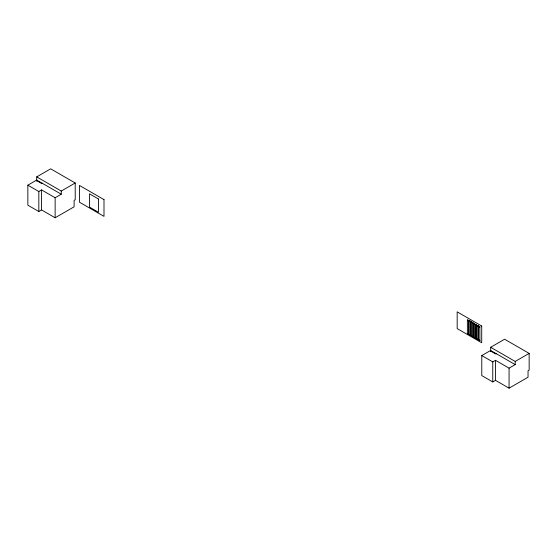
<?xml version="1.0" encoding="UTF-8"?>
<svg xmlns="http://www.w3.org/2000/svg" width="557" height="557" viewBox="0 0 557 557"><rect width="100%" height="100%" fill="white"/><g stroke="black" fill="none" stroke-linecap="round" stroke-linejoin="round"><path stroke-width="0.84" d="M479.828 326.75L478.554 326.59L479.828 326.75L479.897 340.828L467.372 333.594L467.372 319.976L468.632 320.178L468.632 333.699L467.372 333.497M468.973 320.916L470.226 321.117L468.973 320.916L468.952 334.485L470.226 334.639L468.952 334.485M470.568 321.855L471.828 322.05L470.568 321.855L470.547 335.418L471.807 335.62L471.828 322.05M473.429 322.99L473.408 336.56L472.155 336.358L472.176 322.795L473.429 322.99L473.429 336.519M473.749 323.777L473.749 337.298L475.03 337.451L475.03 323.93L473.749 323.777L473.749 337.298M470.547 335.418L471.828 335.579M476.604 324.912L475.351 324.717L475.351 338.238L476.604 338.44L476.625 324.87M476.973 325.608L478.226 325.81L476.973 325.608L476.952 339.178L478.205 339.38L478.226 325.81M476.952 339.178L478.226 339.331M478.554 340.118L479.828 340.271L478.554 340.118L478.574 326.548M36.72 181.171L36.72 176.882L50.673 168.827L75.216 182.995L75.216 199.74L74.102 200.381L74.102 206.821L55.136 217.773L41.573 209.94L38.83 211.528L27.85 205.185L27.85 185.175L36.17 180.364L41.747 183.587L42.297 183.267M27.85 185.175L38.83 191.511L41.573 189.923L55.136 197.756L61.263 194.219L61.263 191.051L36.72 176.882M61.263 191.051L75.216 182.995M490.654 351.578L490.654 347.283L504.607 339.227L529.15 353.396L529.15 370.14L528.036 370.788L528.036 377.228L509.07 388.173L495.507 380.347L492.764 381.928L481.784 375.592L481.784 355.575L490.104 350.771L495.681 353.987L496.231 353.674M481.784 355.575L492.764 361.911L495.507 360.33L509.07 368.156L515.197 364.619L515.197 361.451L490.654 347.283M515.197 361.451L529.15 353.396M467.372 319.976L479.897 327.203M490.654 350.45L515.197 364.619M36.72 180.05L61.263 194.219M509.07 368.156L509.07 388.173M495.507 360.33L495.507 380.347M492.764 361.911L492.764 381.928M470.226 321.117L470.205 334.68M55.136 197.756L55.136 217.773M41.573 189.923L41.573 209.94M38.83 191.511L38.83 211.528M481.714 326.012L457.172 311.843L457.172 328.588L481.714 342.757L481.714 326.012M103.999 199.615L79.456 185.439L79.456 202.191L103.999 216.36L103.999 199.615M98.422 198.967L89.496 193.815L89.496 207.107L98.422 212.259L98.422 198.967"/></g></svg>
